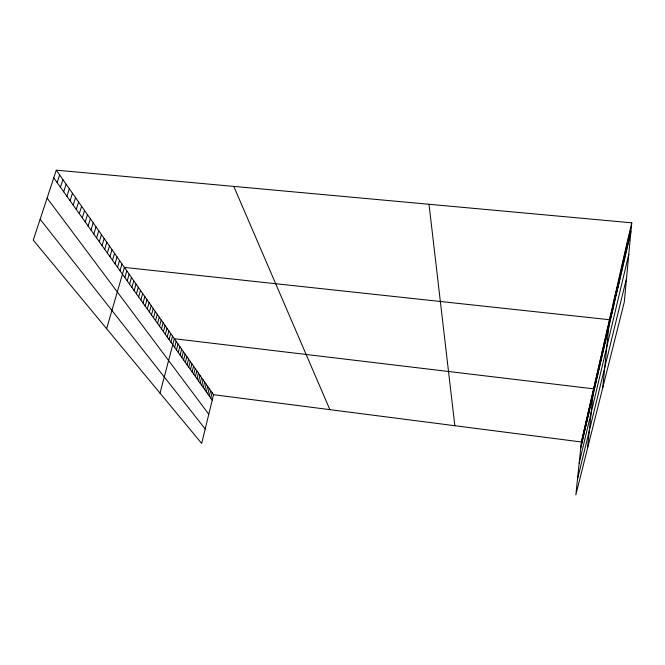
<?xml version="1.0" encoding="UTF-8"?>
<svg xmlns="http://www.w3.org/2000/svg" width="665" height="665" viewBox="0 0 665 665"><rect width="100%" height="100%" fill="white"/><g stroke="black" fill="none" stroke-linecap="round" stroke-linejoin="round"><path stroke-width="1" d="M627.677 245.543L628.492 237.014M628.749 240.946L629.556 232.359M629.83 236.275L630.644 227.629M631.75 222.825L624.294 301.993L575.84 494.843L581.393 441.984L631.75 222.825L56.301 170.157L33.25 240.148L201.678 443.414L213.54 394.694L56.301 170.157M620.686 275.726L621.467 267.563M621.634 271.619L622.423 263.406M622.606 267.446L623.396 259.175M623.587 263.199L624.385 254.886M624.585 258.893L625.383 250.522M625.599 254.512L626.405 246.092M626.63 250.065L627.436 241.595M612.731 310.04L613.487 302.301M613.562 306.449L614.327 298.668M614.402 302.808L615.175 294.977M615.266 299.109L616.031 291.237M616.131 295.36L616.904 287.438M617.012 291.553L617.793 283.581M617.91 287.687L618.691 279.666M618.824 283.756L619.605 275.692M619.747 279.774L620.528 271.661M605.025 343.265L605.757 335.958M605.749 340.148L606.48 332.799M606.48 336.98L607.22 329.599M607.228 333.78L607.968 326.349M607.976 330.53L608.724 323.057M602.731 387.82L609.489 319.715L124.413 267.413L106.616 328.693M609.514 323.888L610.262 316.332M610.304 320.497L611.052 312.899M611.102 317.064L611.858 309.416M611.908 313.572L612.664 305.883M597.054 377.654L597.752 370.812M597.669 374.985L598.367 368.102M598.301 372.284L598.999 365.368M598.932 369.549L599.639 362.591M599.572 366.781L600.279 359.79M600.229 363.971L600.936 356.939M600.886 361.128L601.601 354.063M601.551 358.252L602.266 351.145M602.232 355.334L602.947 348.186M602.914 352.375L603.637 345.193M603.612 349.374L604.335 342.151M604.31 346.34L605.042 339.075M589.032 412.258L589.689 405.891M589.564 409.939L590.229 403.539M590.113 407.595L590.778 401.161M590.661 405.226L591.326 398.759M591.218 402.824L591.892 396.315M591.784 400.388L592.457 393.855M592.357 397.928L593.03 391.361M587.486 448.493L593.612 388.834L174.346 338.718L160.007 393.123M593.496 392.99L594.178 386.348M594.069 390.513L594.759 383.838M594.651 388.003L595.341 381.294M595.242 385.467L595.931 378.726M595.84 382.89L596.53 376.116M596.438 380.289L597.137 373.481M581.227 445.941L581.842 440.047M581.676 444.004L582.291 438.085M582.124 442.05L582.748 436.099M582.582 440.072L583.205 434.095M583.047 438.077L583.671 432.067M583.513 436.057L584.144 430.022M583.986 434.012L584.618 427.952M584.469 431.951L585.1 425.858M584.951 429.856L585.591 423.738M585.441 427.745L586.081 421.593M585.94 425.608L586.58 419.424M586.439 423.447L587.079 417.238M586.946 421.261L587.594 415.018M587.453 419.05L588.109 412.774M587.976 416.814L588.625 410.505M588.5 414.553L589.157 408.21M580.778 447.853L630.927 231.52M579.173 463.181L628.782 254.354M210.772 398.069L212.102 392.633M577.494 479.157L626.521 278.311M207.821 393.929L209.167 388.443M209.3 396.007L210.639 390.546M204.812 389.707L206.175 384.171M206.325 391.826L207.68 386.323M200.173 383.206L201.57 377.595M201.736 385.392L203.124 379.815M203.282 387.562L204.662 382.009M196.998 378.759L198.419 373.098M198.594 380.995L200.007 375.359M193.764 374.212L195.202 368.501M195.394 376.498L196.823 370.812M190.448 369.565L191.919 363.813M192.119 371.901L193.565 366.166M187.065 364.819L188.552 359.009M188.769 367.205L190.248 361.419M183.607 359.973L185.119 354.104M185.344 362.408L186.848 356.573M180.074 355.01L181.612 349.092M181.853 357.504L183.374 351.61M176.458 349.94L178.02 343.963M178.27 352.492L179.824 346.54M174.612 347.363L176.192 341.353M169.085 339.599L170.697 333.514M170.93 342.192L172.534 336.133M165.327 334.329L166.965 328.186M167.214 336.98L168.844 330.862M163.415 331.652L165.07 325.476M159.525 326.199L161.213 319.965M161.479 328.942L163.149 322.741M155.552 320.613L157.264 314.329M157.547 323.423L159.251 317.163M153.524 317.779L155.253 311.453M149.401 311.993L151.163 305.617M151.479 314.902L153.216 308.552M145.178 306.075L146.973 299.632M147.306 309.05L149.076 302.642M143.033 303.065L144.837 296.582M138.653 296.923L140.498 290.381M140.855 300.006L142.676 293.506M136.425 293.797L138.278 287.222M131.878 287.421L133.773 280.788M134.164 290.63L136.042 284.022M129.567 284.179L131.479 277.505M124.845 277.563L126.799 270.821M127.223 280.888L129.151 274.188M120.008 270.771L121.994 263.963M115.037 263.806L117.065 256.923M117.539 267.313L119.542 260.464M112.51 260.256L114.555 253.34M109.941 256.657L112.011 249.707M107.339 253.008L109.426 246.017M102.036 245.56L104.164 238.502M104.704 249.309L106.816 242.284M99.326 241.769L101.479 234.67M96.583 237.912L98.752 230.78M93.798 234.013L95.993 226.84M90.972 230.057L93.2 222.841M88.113 226.042L90.357 218.785M85.211 221.969L87.481 214.679M79.285 213.656L81.604 206.283M82.269 217.846L84.563 210.514M76.251 209.409L78.595 201.994M73.183 205.094L75.552 197.646M70.066 200.722L72.46 193.232M66.899 196.291L69.326 188.752M63.69 191.786L66.143 184.205M60.432 187.214L62.909 179.592M57.123 182.576L59.634 174.912M213.54 394.694L581.393 441.984M40.133 219.251L205.194 428.967M47.107 198.079L208.777 414.245M53.765 177.863L212.226 400.106M233.789 186.4L329.882 409.648M429.016 204.271L454.843 425.716"/></g></svg>
